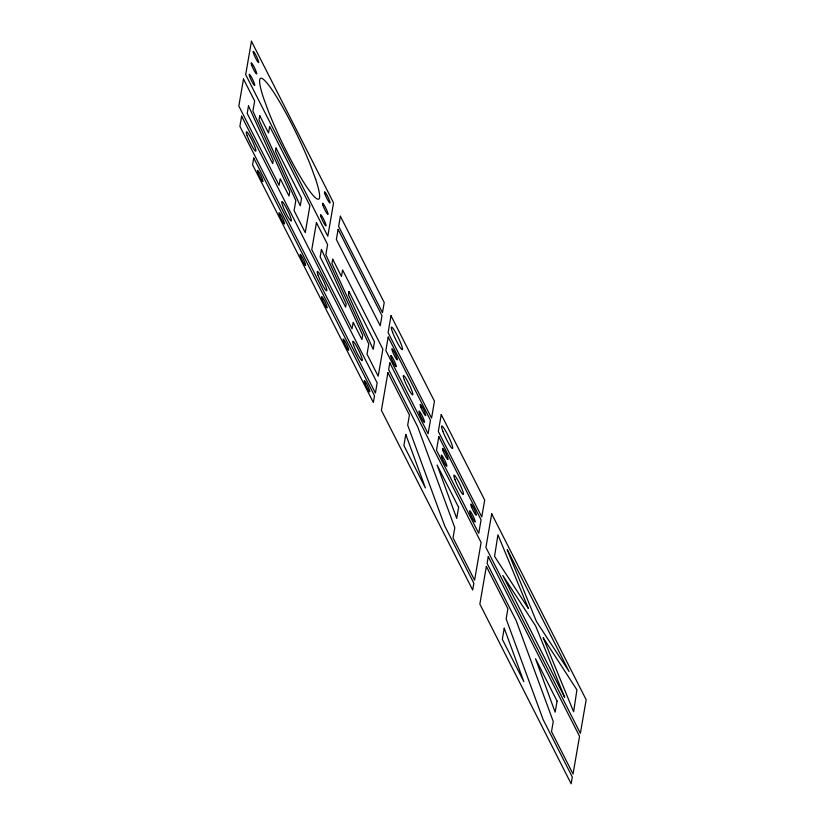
<?xml version="1.0" encoding="UTF-8"?>
<svg xmlns="http://www.w3.org/2000/svg" width="825" height="825" viewBox="0 0 825 825"><rect width="100%" height="100%" fill="white"/><g stroke="black" fill="none" stroke-linecap="round" stroke-linejoin="round"><path stroke-width="1.24" d="M543.252 637.859L573.633 711.758L576.912 689.834L543.252 637.859M528.361 608.407L494.557 556.411L497.929 534.786L528.361 608.407M507.241 549.749L536.456 621.524L569.075 671.488L507.303 549.739M243.499 79.045L238.827 106.043L279.087 185.285L280.222 178.716L288.998 195.979L289.74 191.658L252.904 111.138L254.657 101.011L243.499 79.045M251.45 41.25L245.685 74.632L327.803 236.228L333.568 202.857L251.45 41.25M241.632 116.191L239.879 126.308L375.406 393.03L377.159 382.903L241.632 116.191M248.49 105.899L247.201 113.396L272.714 163.608L273.261 160.411L248.49 105.899M259.751 115.686L259.009 119.996L295.835 200.527L294.092 210.653L305.25 232.619L309.911 205.611L269.651 126.38L268.517 132.949L259.751 115.686M253.739 158.039L252.574 164.783L373.354 402.487L374.519 395.732L253.739 158.039M276.035 148.057L275.488 151.243L300.248 205.765L301.548 198.268L276.035 148.057M316.439 222.606L311.778 249.604L352.038 328.835L353.172 322.276L361.938 339.539L362.68 335.218L325.854 254.698L327.597 244.571L316.439 222.606M321.441 249.459L320.141 256.957L345.654 307.158L346.201 303.971L321.441 249.459M332.692 259.246L331.949 263.557L368.785 344.087L367.032 354.214L378.19 376.179L382.862 349.171L342.602 269.94L341.468 276.509L332.692 259.246M338.116 229.36L336.363 239.487L380.212 325.772L381.965 315.645L338.116 229.36M340.385 216.233L338.632 226.359L382.48 312.644L384.233 302.528L340.385 216.233M348.975 291.617L348.428 294.803L373.199 349.326L374.488 341.828L348.975 291.617M391.019 315.728L388.101 332.609L431.547 418.11L434.466 401.239L391.019 315.728M388.193 337.054L385.863 350.553L428.113 433.713L430.444 420.214L388.193 337.054M387.915 372.653L381.397 410.334L472.684 589.988L473.849 583.234L444.747 525.968L407.684 425.133L409.437 415.006L387.915 372.653M389.812 362.887L388.647 369.631L417.739 426.896L454.802 527.732L453.049 537.859L474.581 580.222L481.088 542.53L389.812 362.887M405.787 434.476L403.879 445.541L425.401 487.905L405.787 434.476M441.241 414.573L438.323 431.454L481.769 516.955L484.688 500.084L441.241 414.573M438.817 436.683L436.487 450.182L478.737 533.342L481.068 519.843L438.817 436.683M458.618 507.323L456.699 518.389L437.085 464.97L458.618 507.323M491.7 513.851L485.904 547.408L580.367 733.332L586.173 699.765L491.7 513.851M486.368 566.414L479.851 604.106L571.137 783.75L572.303 776.995L543.201 719.73L506.137 618.905L507.891 608.778L486.368 566.414M488.266 556.648L487.101 563.403L516.192 620.668L553.255 721.493L551.512 731.62L573.035 773.984L579.542 736.292L488.266 556.648M504.24 628.238L502.332 639.303L523.854 681.667L504.24 628.238M557.071 701.095L555.153 712.161L535.538 658.732L557.071 701.095M564.63 697.249L502.796 575.438L535.683 626.051L564.63 697.249M315.728 179.52L311.015 166.568A66.99 8.405 64.3 0 0 271.569 89.121A66.99 8.405 64.3 0 0 263.526 97.958L268.249 110.911A66.99 8.405 64.3 0 0 307.694 188.358A66.99 8.405 64.3 0 0 315.728 179.52M442.87 431.32A12.509 1.568 64.3 0 0 452.409 448.522A12.509 1.568 64.3 0 0 446.129 431.857A12.509 1.568 64.3 0 0 442.87 431.32M392.648 332.475A12.509 1.568 64.3 0 0 402.188 349.676A12.509 1.568 64.3 0 0 395.907 333.011A12.509 1.568 64.3 0 0 392.648 332.475M455.029 479.779A10.715 1.341 64.3 0 0 463.207 494.515A10.715 1.341 64.3 0 0 457.823 480.233A10.715 1.341 64.3 0 0 455.029 479.779M471.426 506.684A6.249 0.784 64.3 0 0 476.2 515.285A6.249 0.784 64.3 0 0 473.055 506.952A6.249 0.784 64.3 0 0 471.426 506.684M470.26 513.439A6.249 0.784 64.3 0 0 475.035 522.029A6.249 0.784 64.3 0 0 471.89 513.697A6.249 0.784 64.3 0 0 470.26 513.439M443.128 450.986A6.249 0.784 64.3 0 0 447.903 459.587A6.249 0.784 64.3 0 0 444.757 451.254A6.249 0.784 64.3 0 0 443.128 450.986M441.963 457.741A6.249 0.784 64.3 0 0 446.738 466.331A6.249 0.784 64.3 0 0 443.592 457.999A6.249 0.784 64.3 0 0 441.963 457.741M404.405 380.15A10.715 1.341 64.3 0 0 412.582 394.886A10.715 1.341 64.3 0 0 407.199 380.603A10.715 1.341 64.3 0 0 404.405 380.15M420.812 407.055A6.249 0.784 64.3 0 0 425.576 415.656A6.249 0.784 64.3 0 0 422.441 407.323A6.249 0.784 64.3 0 0 420.812 407.055M419.636 413.81A6.249 0.784 64.3 0 0 424.411 422.4A6.249 0.784 64.3 0 0 421.276 414.067A6.249 0.784 64.3 0 0 419.636 413.81M392.504 351.357A6.249 0.784 64.3 0 0 397.279 359.958A6.249 0.784 64.3 0 0 394.133 351.625A6.249 0.784 64.3 0 0 392.504 351.357M391.339 358.112A6.249 0.784 64.3 0 0 396.113 366.702A6.249 0.784 64.3 0 0 392.968 358.37A6.249 0.784 64.3 0 0 391.339 358.112M324.895 193.792A6.249 0.784 64.3 0 0 329.732 202.971A6.249 0.784 64.3 0 0 327.154 195.443A6.249 0.784 64.3 0 0 324.895 193.792M322.915 205.239A6.249 0.784 64.3 0 0 327.762 214.407A6.249 0.784 64.3 0 0 325.174 206.879A6.249 0.784 64.3 0 0 322.915 205.239M320.935 216.676A6.249 0.784 64.3 0 0 325.782 225.844A6.249 0.784 64.3 0 0 323.194 218.316A6.249 0.784 64.3 0 0 320.935 216.676M251.563 64.814A6.249 0.784 64.3 0 0 256.41 73.982A6.249 0.784 64.3 0 0 253.822 66.454A6.249 0.784 64.3 0 0 251.563 64.814M253.543 53.377A6.249 0.784 64.3 0 0 258.39 62.545A6.249 0.784 64.3 0 0 255.802 55.017A6.249 0.784 64.3 0 0 253.543 53.377M249.593 76.251A6.249 0.784 64.3 0 0 254.43 85.418A6.249 0.784 64.3 0 0 251.852 77.901A6.249 0.784 64.3 0 0 249.593 76.251M353.595 345.118A10.715 1.341 64.3 0 0 361.876 360.546A10.715 1.341 64.3 0 0 357.112 347.16A10.715 1.341 64.3 0 0 353.595 345.118M247.16 135.661A10.715 1.341 64.3 0 0 255.441 151.088A10.715 1.341 64.3 0 0 250.687 137.703A10.715 1.341 64.3 0 0 247.16 135.661M282.635 205.477A10.715 1.341 64.3 0 0 290.916 220.904A10.715 1.341 64.3 0 0 286.162 207.518A10.715 1.341 64.3 0 0 282.635 205.477M318.11 275.292A10.715 1.341 64.3 0 0 326.401 290.73A10.715 1.341 64.3 0 0 321.637 277.334A10.715 1.341 64.3 0 0 318.11 275.292M364.887 383.264A6.249 0.784 64.3 0 0 369.652 391.865A6.249 0.784 64.3 0 0 366.517 383.532A6.249 0.784 64.3 0 0 364.887 383.264M322.235 299.331A6.249 0.784 64.3 0 0 326.999 307.931A6.249 0.784 64.3 0 0 323.864 299.588A6.249 0.784 64.3 0 0 322.235 299.331M300.713 256.967A6.249 0.784 64.3 0 0 305.477 265.567A6.249 0.784 64.3 0 0 302.342 257.235A6.249 0.784 64.3 0 0 300.713 256.967M279.582 215.387A6.249 0.784 64.3 0 0 284.357 223.987A6.249 0.784 64.3 0 0 281.212 215.655A6.249 0.784 64.3 0 0 279.582 215.387M258.06 173.023A6.249 0.784 64.3 0 0 262.824 181.624A6.249 0.784 64.3 0 0 259.689 173.291A6.249 0.784 64.3 0 0 258.06 173.023M343.757 341.694A6.249 0.784 64.3 0 0 348.532 350.285A6.249 0.784 64.3 0 0 345.386 341.952A6.249 0.784 64.3 0 0 343.757 341.694"/></g></svg>
